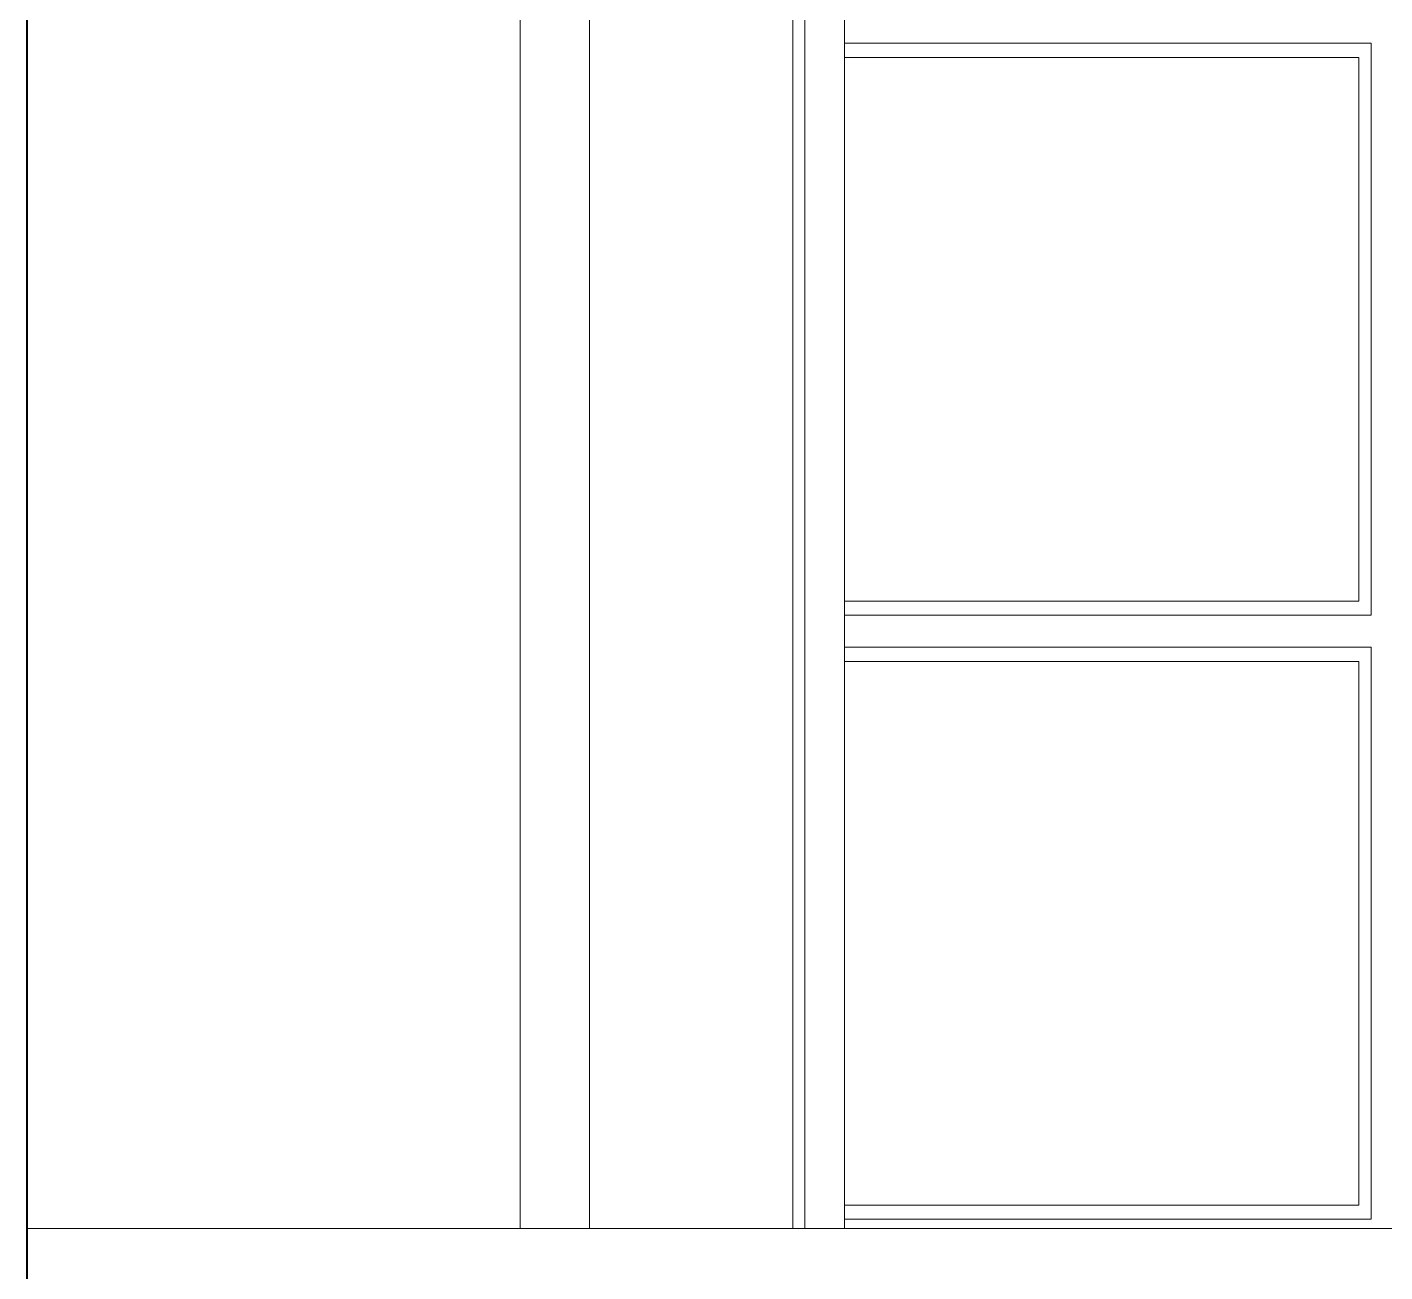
# Model space of a CAD drawing. Header units: inches. Extents: x 136316 to 155547, y -21384 to -17606.
# Drawn here: x 152022.63 to 152046.18, y -20168.27 to -20146.68 of the extents above; entities that cross this region are included whole.
import ezdxf

# ---------------------------------------------------------------- set-up
doc = ezdxf.new("R2010")
doc.units = ezdxf.units.IN
doc.header["$LTSCALE"] = 0.5
doc.header["$MEASUREMENT"] = 0
for name, color, linetype, lineweight in [('PARAPET', 50, 'Continuous', 13), ('wall', 1, 'Continuous', 40), ('window', 4, 'Continuous', 13)]:
    doc.layers.add(name, color=color, linetype=linetype, lineweight=lineweight)

msp = doc.modelspace()

# ---------------------------------------------------------------- linework, layer by layer
at = {"layer": 'PARAPET'}
msp.add_line((152138.587, -20167.516), (152022.631, -20167.516), dxfattribs=at)
at = {"layer": 'wall'}
msp.add_line((152022.631, -20323.516), (152022.631, -20012.876), dxfattribs=at)
at = {"layer": 'window'}
for p, q in [((152031.179, -20167.516), (152031.179, -20119.701)), ((152032.384, -20121.098), (152032.384, -20167.516)), ((152035.909, -20125.202), (152035.909, -20167.516)), ((152036.119, -20167.516), (152036.119, -20125.446)), ((152036.809, -20126.249), (152036.809, -20167.516)), ((152036.809, -20146.959), (152045.939, -20146.959)), ((152045.939, -20146.959), (152045.939, -20156.877)), ((152036.809, -20147.203), (152045.729, -20147.203)), ((152045.729, -20147.203), (152045.729, -20156.632)), ((152036.809, -20156.632), (152045.729, -20156.632)), ((152045.939, -20156.877), (152036.809, -20156.877)), ((152036.809, -20157.435), (152045.939, -20157.435)), ((152045.939, -20157.435), (152045.939, -20167.354)), ((152036.809, -20157.68), (152045.729, -20157.68)), ((152045.729, -20157.68), (152045.729, -20167.109)), ((152036.809, -20167.109), (152045.729, -20167.109)), ((152045.939, -20167.354), (152036.809, -20167.354))]:
    msp.add_line(p, q, dxfattribs=at)

doc.saveas('drawing.dxf')
